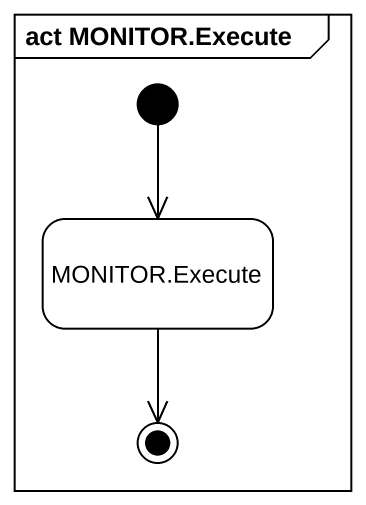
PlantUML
@startuml
mainframe act MONITOR.Execute
hide empty description
state "MONITOR.Execute" as MONITOR_Execute
[*] --> MONITOR_Execute
MONITOR_Execute --> [*]
@enduml
